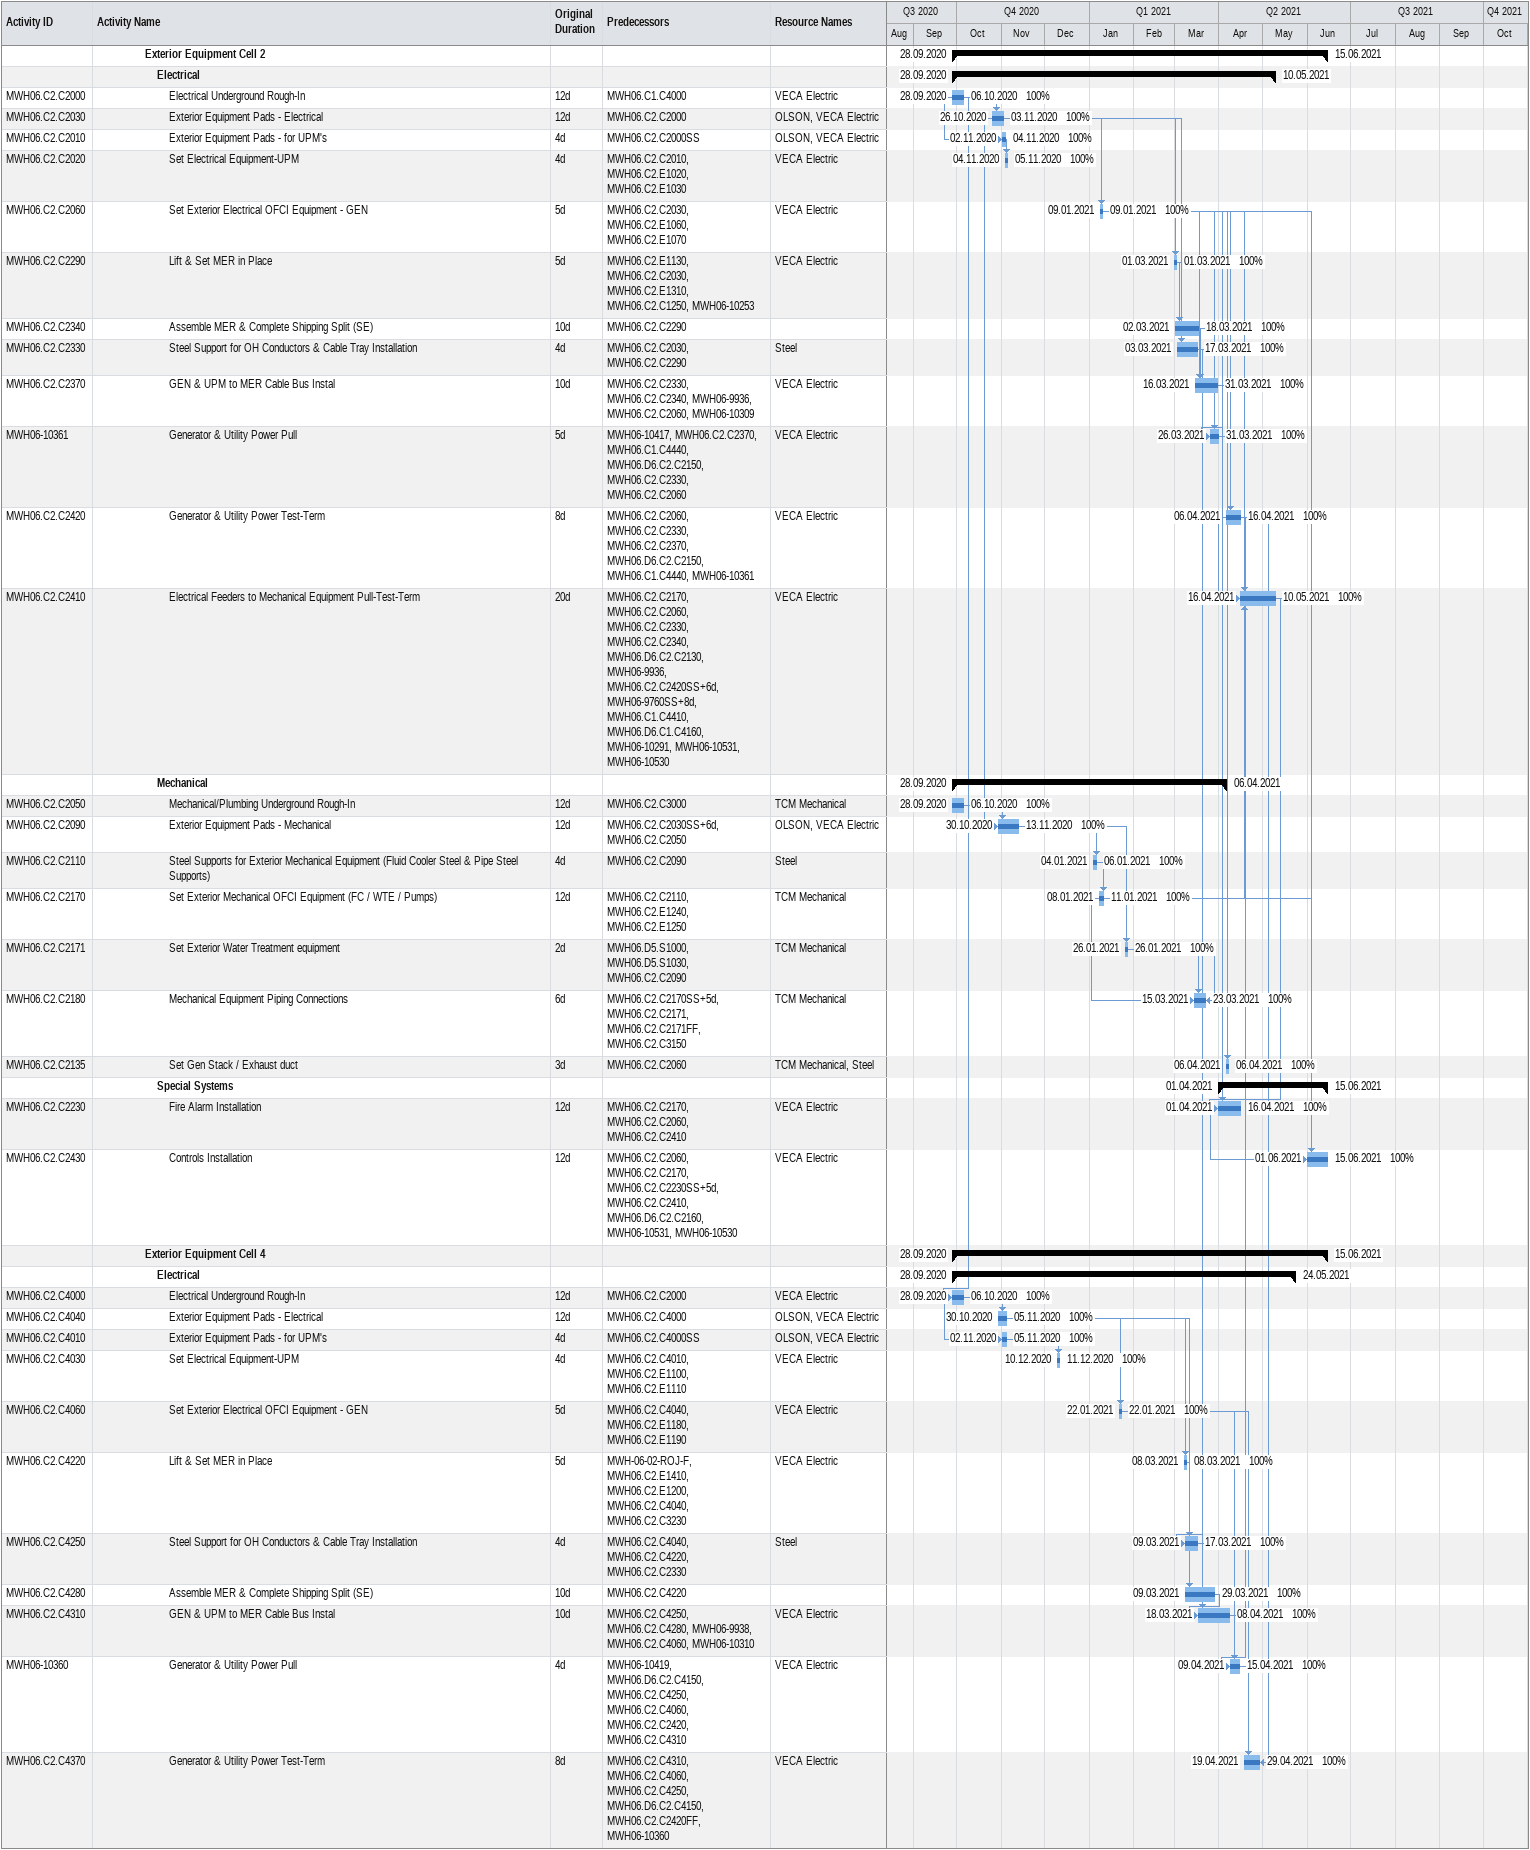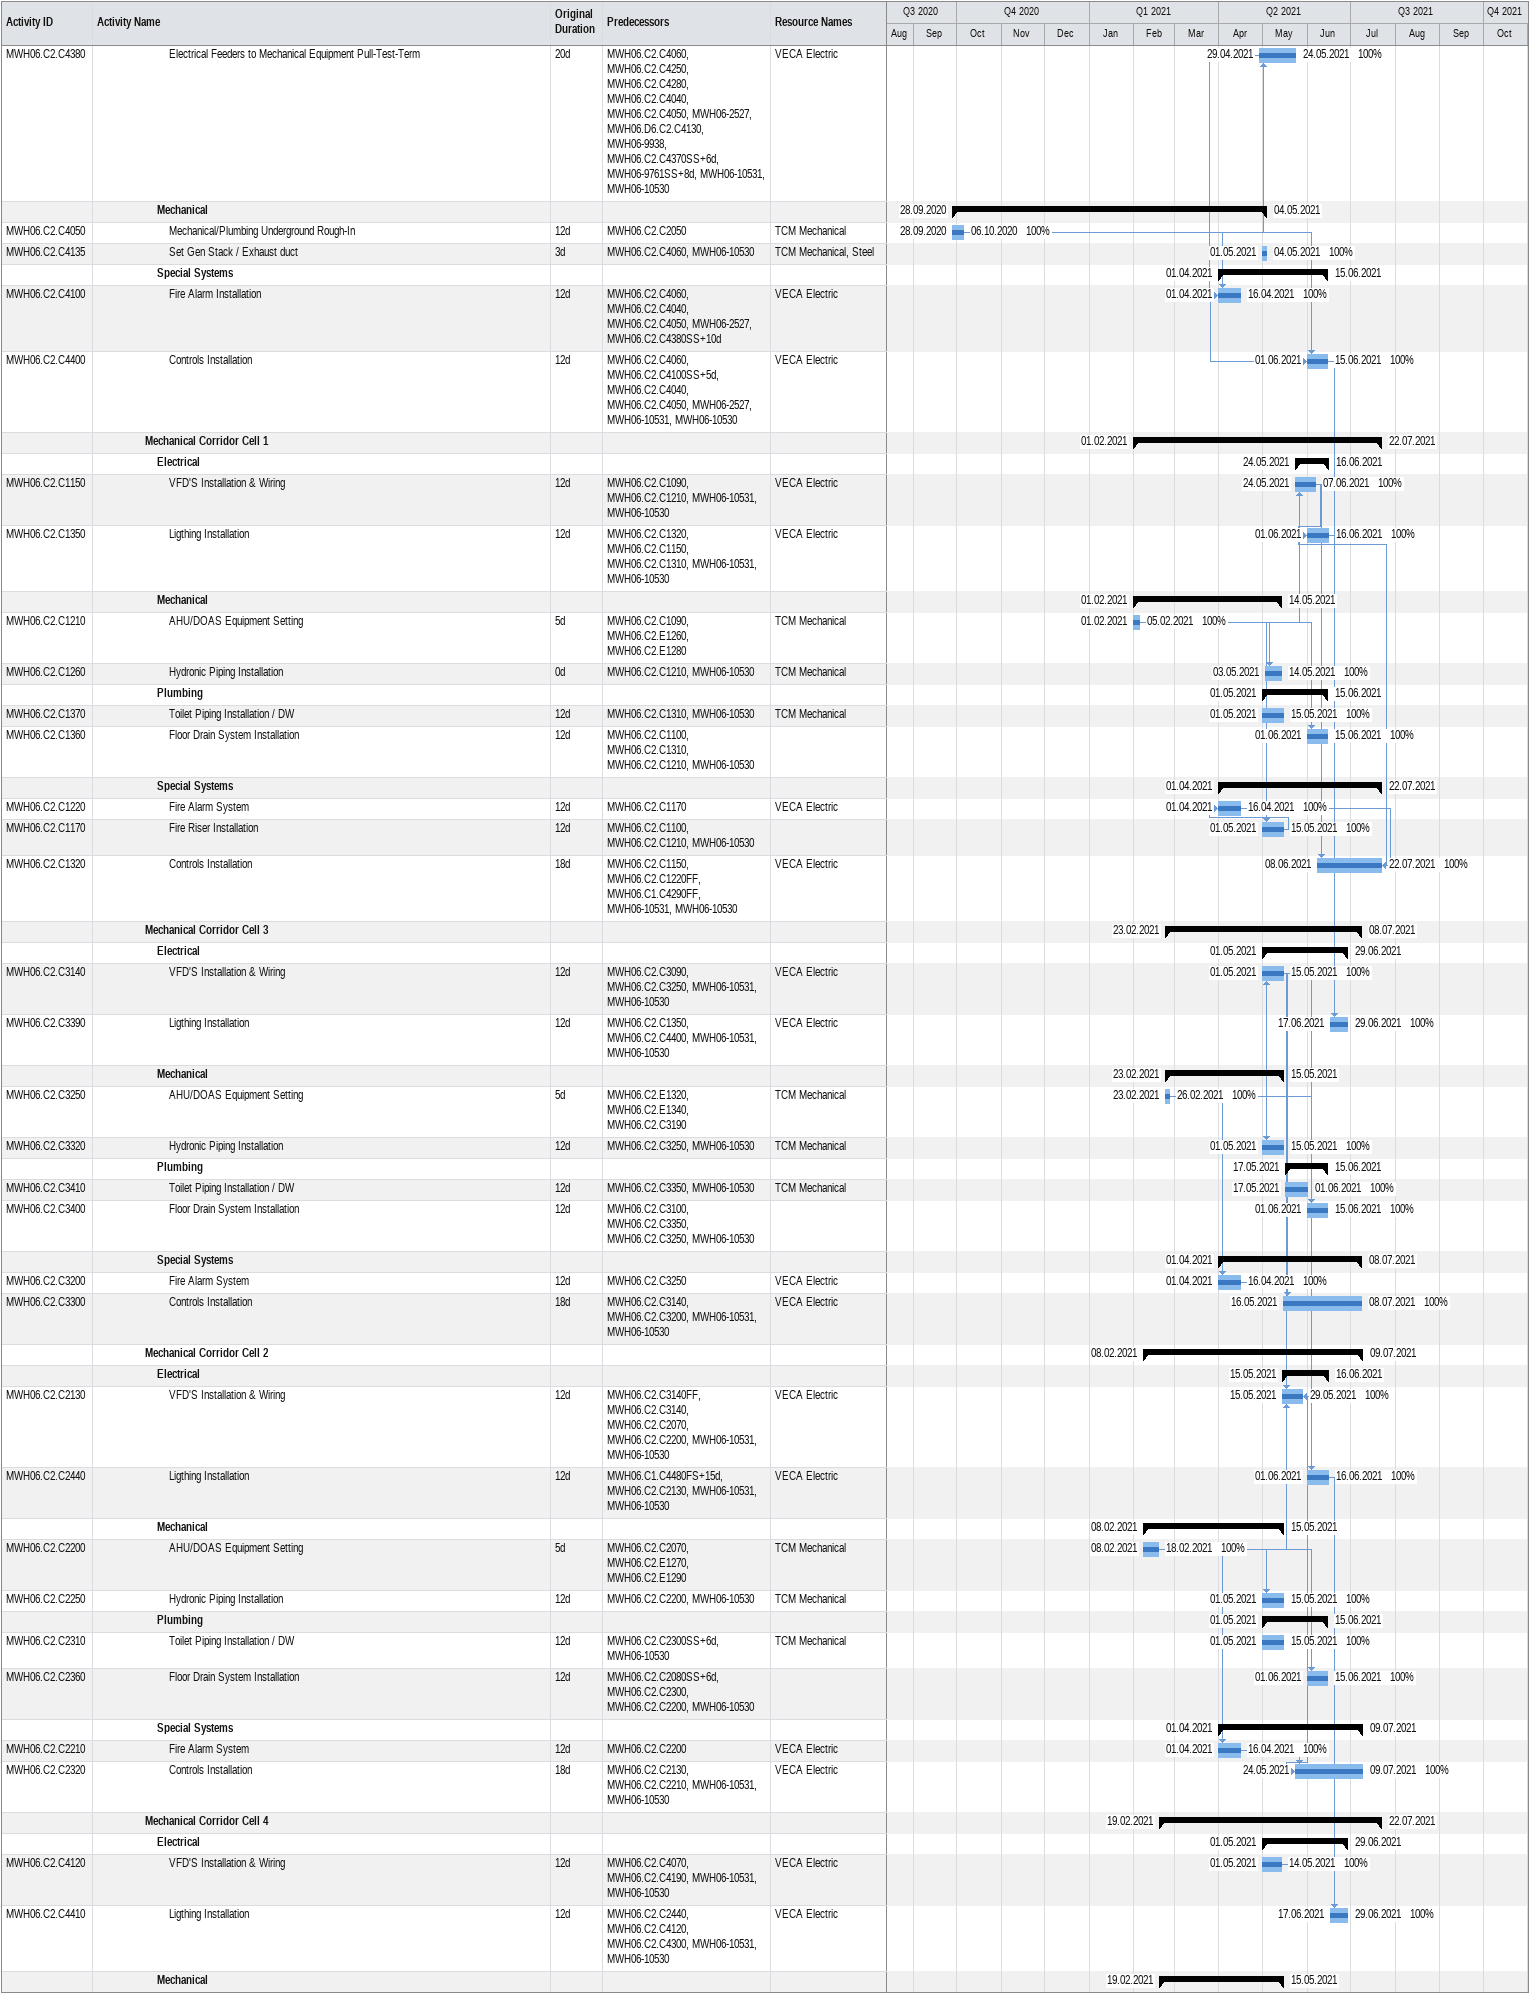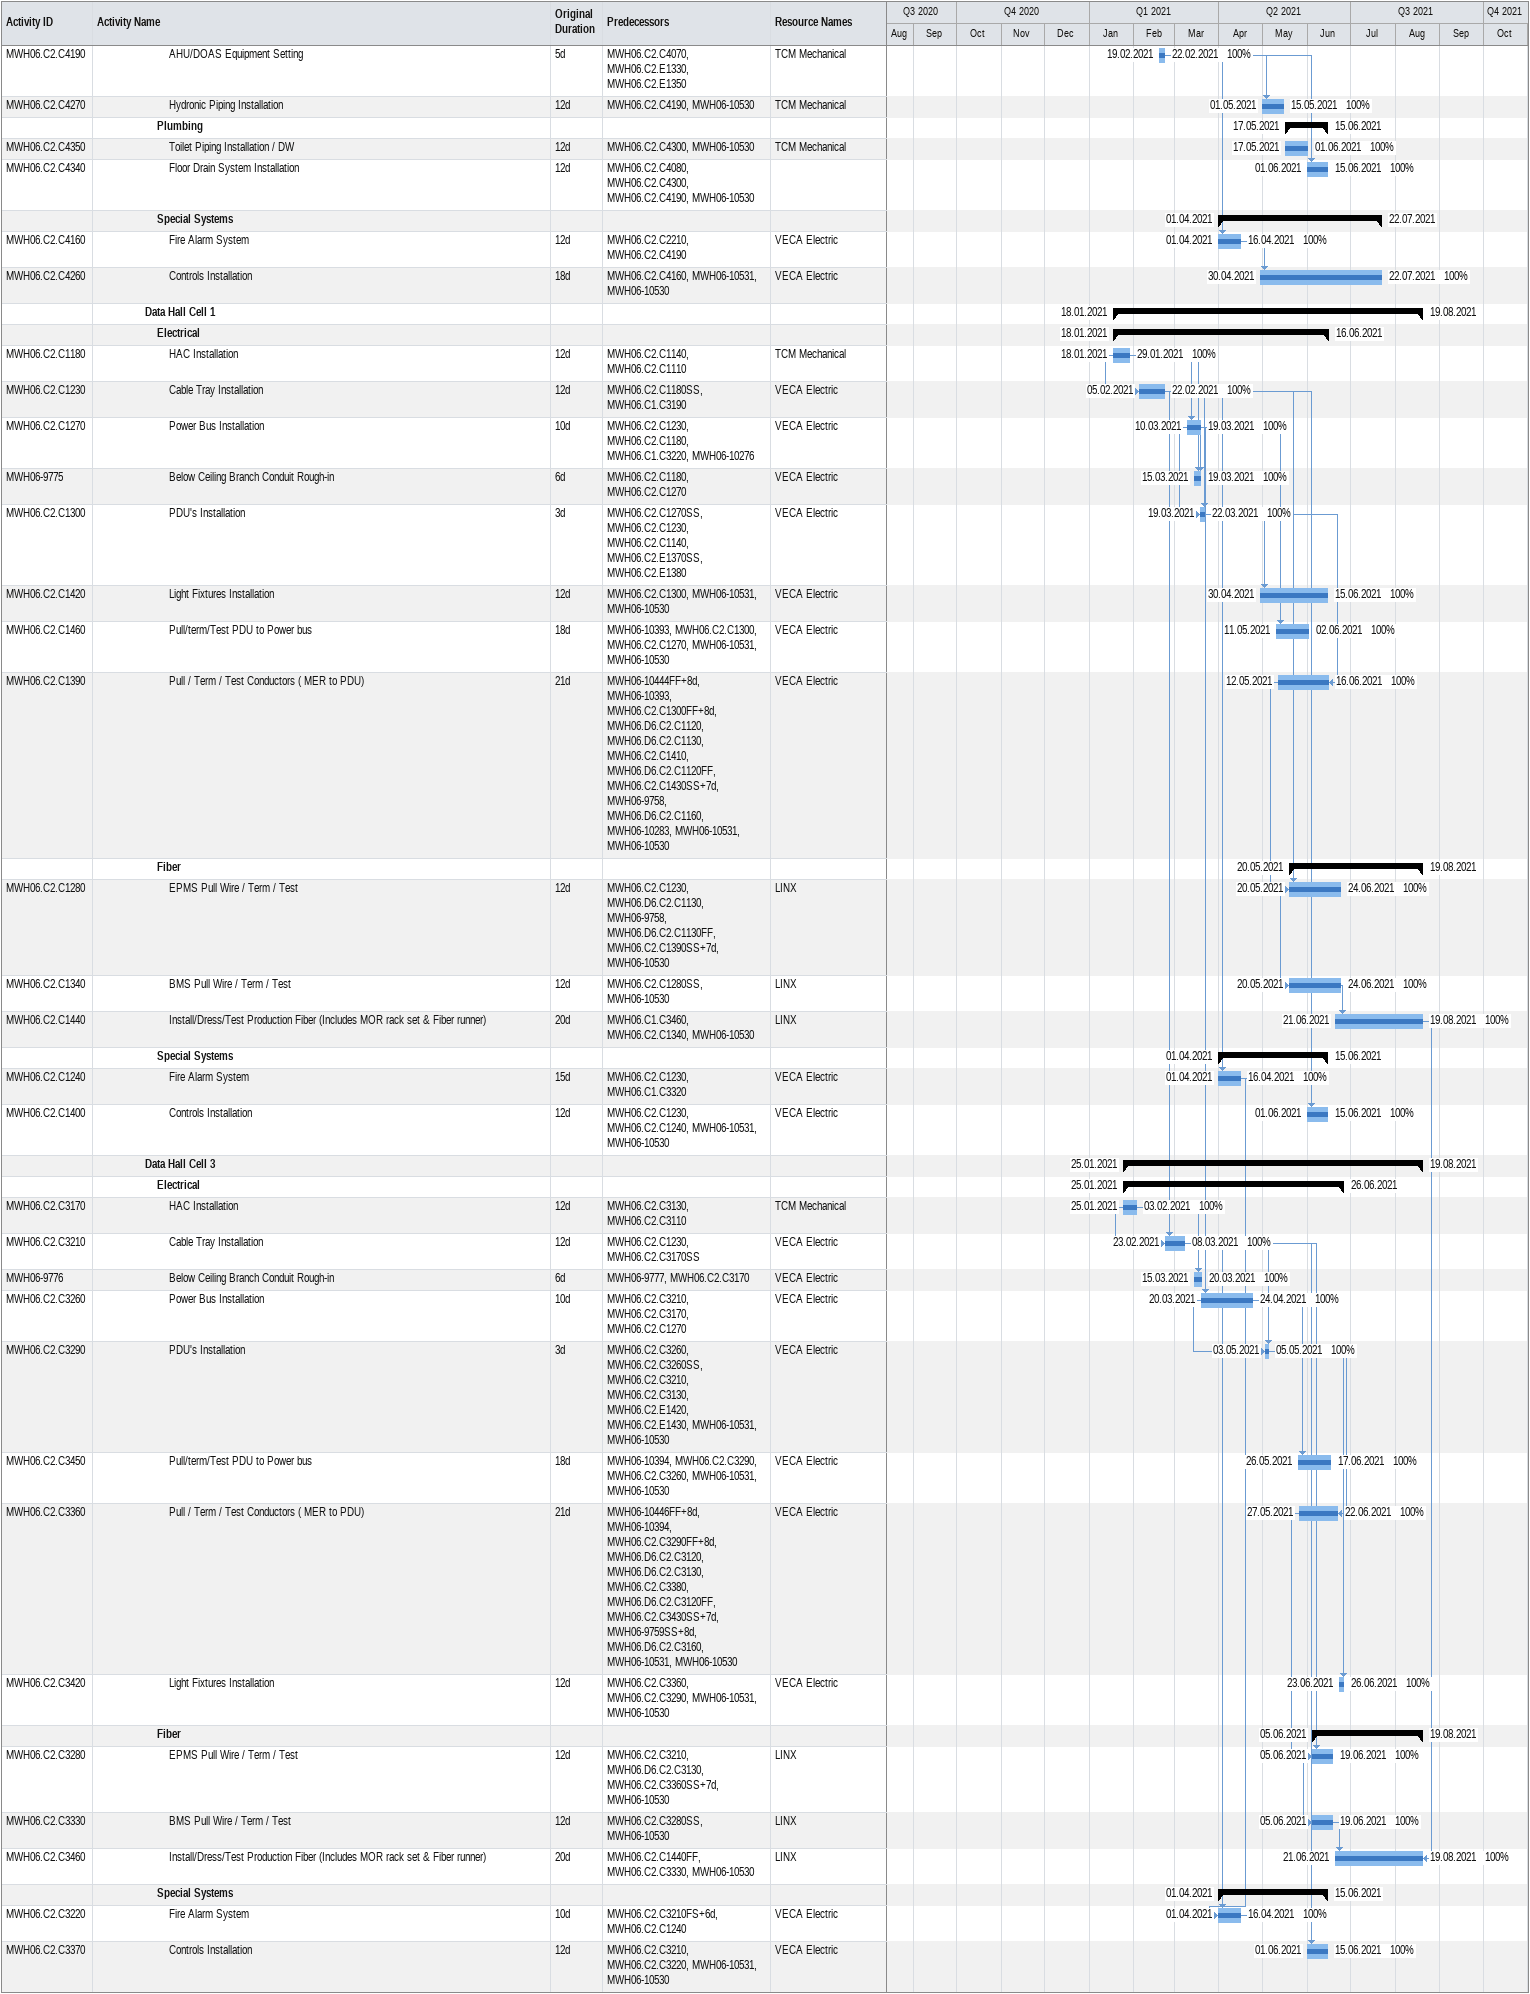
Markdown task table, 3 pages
| ID | Level | Task | Original duration | Start | Finish | Predecessors | Resources | % complete |
|---|---|---|---|---|---|---|---|---|
|  | 5 | **Exterior Equipment Cell 2** |  | 2020-09-28 | 2021-06-15 |  |  |  |
|  | 6 | **Electrical** |  | 2020-09-28 | 2021-05-10 |  |  |  |
| MWH06.C2.C2000 | 7 | Electrical Underground Rough-In | 12d | 2020-09-28 | 2020-10-06 | MWH06.C1.C4000 | VECA Electric | 100 |
| MWH06.C2.C2030 | 7 | Exterior Equipment Pads - Electrical | 12d | 2020-10-26 | 2020-11-03 | MWH06.C2.C2000 | OLSON, VECA Electric | 100 |
| MWH06.C2.C2010 | 7 | Exterior Equipment Pads - for UPM's | 4d | 2020-11-02 | 2020-11-04 | MWH06.C2.C2000SS | OLSON, VECA Electric | 100 |
| MWH06.C2.C2020 | 7 | Set Electrical Equipment-UPM | 4d | 2020-11-04 | 2020-11-05 | MWH06.C2.C2010, MWH06.C2.E1020, MWH06.C2.E1030 | VECA Electric | 100 |
| MWH06.C2.C2060 | 7 | Set Exterior Electrical OFCI Equipment - GEN | 5d | 2021-01-09 | 2021-01-09 | MWH06.C2.C2030, MWH06.C2.E1060, MWH06.C2.E1070 | VECA Electric | 100 |
| MWH06.C2.C2290 | 7 | Lift & Set MER in Place | 5d | 2021-03-01 | 2021-03-01 | MWH06.C2.E1130, MWH06.C2.C2030, MWH06.C2.E1310, MWH06.C2.C1250, MWH06-10253 | VECA Electric | 100 |
| MWH06.C2.C2340 | 7 | Assemble MER & Complete Shipping Split (SE) | 10d | 2021-03-02 | 2021-03-18 | MWH06.C2.C2290 |  | 100 |
| MWH06.C2.C2330 | 7 | Steel Support for OH Conductors & Cable Tray Installation | 4d | 2021-03-03 | 2021-03-17 | MWH06.C2.C2030, MWH06.C2.C2290 | Steel | 100 |
| MWH06.C2.C2370 | 7 | GEN & UPM to MER Cable Bus Instal | 10d | 2021-03-16 | 2021-03-31 | MWH06.C2.C2330, MWH06.C2.C2340, MWH06-9936, MWH06.C2.C2060, MWH06-10309 | VECA Electric | 100 |
| MWH06-10361 | 7 | Generator & Utility Power Pull | 5d | 2021-03-26 | 2021-03-31 | MWH06-10417, MWH06.C2.C2370, MWH06.C1.C4440, MWH06.D6.C2.C2150, MWH06.C2.C2330, MWH06.C2.C2060 | VECA Electric | 100 |
| MWH06.C2.C2420 | 7 | Generator & Utility Power Test-Term | 8d | 2021-04-06 | 2021-04-16 | MWH06.C2.C2060, MWH06.C2.C2330, MWH06.C2.C2370, MWH06.D6.C2.C2150, MWH06.C1.C4440, MWH06-10361 | VECA Electric | 100 |
| MWH06.C2.C2410 | 7 | Electrical Feeders to Mechanical Equipment Pull-Test-Term | 20d | 2021-04-16 | 2021-05-10 | MWH06.C2.C2170, MWH06.C2.C2060, MWH06.C2.C2330, MWH06.C2.C2340, MWH06.D6.C2.C2130, MWH06-9936, MWH06.C2.C2420SS+6d, MWH06-9760SS+8d, MWH06.C1.C4410, MWH06.D6.C1.C4160, MWH06-10291, MWH06-10531, MWH06-10530 | VECA Electric | 100 |
|  | 6 | **Mechanical** |  | 2020-09-28 | 2021-04-06 |  |  |  |
| MWH06.C2.C2050 | 7 | Mechanical/Plumbing Underground Rough-In | 12d | 2020-09-28 | 2020-10-06 | MWH06.C2.C3000 | TCM Mechanical | 100 |
| MWH06.C2.C2090 | 7 | Exterior Equipment Pads - Mechanical | 12d | 2020-10-30 | 2020-11-13 | MWH06.C2.C2030SS+6d, MWH06.C2.C2050 | OLSON, VECA Electric | 100 |
| MWH06.C2.C2110 | 7 | Steel Supports for Exterior Mechanical Equipment (Fluid Cooler Steel & Pipe Steel Supports) | 4d | 2021-01-04 | 2021-01-06 | MWH06.C2.C2090 | Steel | 100 |
| MWH06.C2.C2170 | 7 | Set Exterior Mechanical OFCI Equipment (FC / WTE / Pumps) | 12d | 2021-01-08 | 2021-01-11 | MWH06.C2.C2110, MWH06.C2.E1240, MWH06.C2.E1250 | TCM Mechanical | 100 |
| MWH06.C2.C2171 | 7 | Set Exterior Water Treatment equipment | 2d | 2021-01-26 | 2021-01-26 | MWH06.D5.S1000, MWH06.D5.S1030, MWH06.C2.C2090 | TCM Mechanical | 100 |
| MWH06.C2.C2180 | 7 | Mechanical Equipment Piping Connections | 6d | 2021-03-15 | 2021-03-23 | MWH06.C2.C2170SS+5d, MWH06.C2.C2171, MWH06.C2.C2171FF, MWH06.C2.C3150 | TCM Mechanical | 100 |
| MWH06.C2.C2135 | 7 | Set Gen Stack / Exhaust duct | 3d | 2021-04-06 | 2021-04-06 | MWH06.C2.C2060 | TCM Mechanical, Steel | 100 |
|  | 6 | **Special Systems** |  | 2021-04-01 | 2021-06-15 |  |  |  |
| MWH06.C2.C2230 | 7 | Fire Alarm Installation | 12d | 2021-04-01 | 2021-04-16 | MWH06.C2.C2170, MWH06.C2.C2060, MWH06.C2.C2410 | VECA Electric | 100 |
| MWH06.C2.C2430 | 7 | Controls Installation | 12d | 2021-06-01 | 2021-06-15 | MWH06.C2.C2060, MWH06.C2.C2170, MWH06.C2.C2230SS+5d, MWH06.C2.C2410, MWH06.D6.C2.C2160, MWH06-10531, MWH06-10530 | VECA Electric | 100 |
|  | 5 | **Exterior Equipment Cell 4** |  | 2020-09-28 | 2021-06-15 |  |  |  |
|  | 6 | **Electrical** |  | 2020-09-28 | 2021-05-24 |  |  |  |
| MWH06.C2.C4000 | 7 | Electrical Underground Rough-In | 12d | 2020-09-28 | 2020-10-06 | MWH06.C2.C2000 | VECA Electric | 100 |
| MWH06.C2.C4040 | 7 | Exterior Equipment Pads - Electrical | 12d | 2020-10-30 | 2020-11-05 | MWH06.C2.C4000 | OLSON, VECA Electric | 100 |
| MWH06.C2.C4010 | 7 | Exterior Equipment Pads - for UPM's | 4d | 2020-11-02 | 2020-11-05 | MWH06.C2.C4000SS | OLSON, VECA Electric | 100 |
| MWH06.C2.C4030 | 7 | Set Electrical Equipment-UPM | 4d | 2020-12-10 | 2020-12-11 | MWH06.C2.C4010, MWH06.C2.E1100, MWH06.C2.E1110 | VECA Electric | 100 |
| MWH06.C2.C4060 | 7 | Set Exterior Electrical OFCI Equipment - GEN | 5d | 2021-01-22 | 2021-01-22 | MWH06.C2.C4040, MWH06.C2.E1180, MWH06.C2.E1190 | VECA Electric | 100 |
| MWH06.C2.C4220 | 7 | Lift & Set MER in Place | 5d | 2021-03-08 | 2021-03-08 | MWH-06-02-ROJ-F, MWH06.C2.E1410, MWH06.C2.E1200, MWH06.C2.C4040, MWH06.C2.C3230 | VECA Electric | 100 |
| MWH06.C2.C4250 | 7 | Steel Support for OH Conductors & Cable Tray Installation | 4d | 2021-03-09 | 2021-03-17 | MWH06.C2.C4040, MWH06.C2.C4220, MWH06.C2.C2330 | Steel | 100 |
| MWH06.C2.C4280 | 7 | Assemble MER & Complete Shipping Split (SE) | 10d | 2021-03-09 | 2021-03-29 | MWH06.C2.C4220 |  | 100 |
| MWH06.C2.C4310 | 7 | GEN & UPM to MER Cable Bus Instal | 10d | 2021-03-18 | 2021-04-08 | MWH06.C2.C4250, MWH06.C2.C4280, MWH06-9938, MWH06.C2.C4060, MWH06-10310 | VECA Electric | 100 |
| MWH06-10360 | 7 | Generator & Utility Power Pull | 4d | 2021-04-09 | 2021-04-15 | MWH06-10419, MWH06.D6.C2.C4150, MWH06.C2.C4250, MWH06.C2.C4060, MWH06.C2.C2420, MWH06.C2.C4310 | VECA Electric | 100 |
| MWH06.C2.C4370 | 7 | Generator & Utility Power Test-Term | 8d | 2021-04-19 | 2021-04-29 | MWH06.C2.C4310, MWH06.C2.C4060, MWH06.C2.C4250, MWH06.D6.C2.C4150, MWH06.C2.C2420FF, MWH06-10360 | VECA Electric | 100 |
| MWH06.C2.C4380 | 7 | Electrical Feeders to Mechanical Equipment Pull-Test-Term | 20d | 2021-04-29 | 2021-05-24 | MWH06.C2.C4060, MWH06.C2.C4250, MWH06.C2.C4280, MWH06.C2.C4040, MWH06.C2.C4050, MWH06-2527, MWH06.D6.C2.C4130, MWH06-9938, MWH06.C2.C4370SS+6d, MWH06-9761SS+8d, MWH06-10531, MWH06-10530 | VECA Electric | 100 |
|  | 6 | **Mechanical** |  | 2020-09-28 | 2021-05-04 |  |  |  |
| MWH06.C2.C4050 | 7 | Mechanical/Plumbing Underground Rough-In | 12d | 2020-09-28 | 2020-10-06 | MWH06.C2.C2050 | TCM Mechanical | 100 |
| MWH06.C2.C4135 | 7 | Set Gen Stack / Exhaust duct | 3d | 2021-05-01 | 2021-05-04 | MWH06.C2.C4060, MWH06-10530 | TCM Mechanical, Steel | 100 |
|  | 6 | **Special Systems** |  | 2021-04-01 | 2021-06-15 |  |  |  |
| MWH06.C2.C4100 | 7 | Fire Alarm Installation | 12d | 2021-04-01 | 2021-04-16 | MWH06.C2.C4060, MWH06.C2.C4040, MWH06.C2.C4050, MWH06-2527, MWH06.C2.C4380SS+10d | VECA Electric | 100 |
| MWH06.C2.C4400 | 7 | Controls Installation | 12d | 2021-06-01 | 2021-06-15 | MWH06.C2.C4060, MWH06.C2.C4100SS+5d, MWH06.C2.C4040, MWH06.C2.C4050, MWH06-2527, MWH06-10531, MWH06-10530 | VECA Electric | 100 |
|  | 5 | **Mechanical Corridor Cell 1** |  | 2021-02-01 | 2021-07-22 |  |  |  |
|  | 6 | **Electrical** |  | 2021-05-24 | 2021-06-16 |  |  |  |
| MWH06.C2.C1150 | 7 | VFD'S Installation & Wiring | 12d | 2021-05-24 | 2021-06-07 | MWH06.C2.C1090, MWH06.C2.C1210, MWH06-10531, MWH06-10530 | VECA Electric | 100 |
| MWH06.C2.C1350 | 7 | Ligthing Installation | 12d | 2021-06-01 | 2021-06-16 | MWH06.C2.C1320, MWH06.C2.C1150, MWH06.C2.C1310, MWH06-10531, MWH06-10530 | VECA Electric | 100 |
|  | 6 | **Mechanical** |  | 2021-02-01 | 2021-05-14 |  |  |  |
| MWH06.C2.C1210 | 7 | AHU/DOAS Equipment Setting | 5d | 2021-02-01 | 2021-02-05 | MWH06.C2.C1090, MWH06.C2.E1260, MWH06.C2.E1280 | TCM Mechanical | 100 |
| MWH06.C2.C1260 | 7 | Hydronic Piping Installation | 0d | 2021-05-03 | 2021-05-14 | MWH06.C2.C1210, MWH06-10530 | TCM Mechanical | 100 |
|  | 6 | **Plumbing** |  | 2021-05-01 | 2021-06-15 |  |  |  |
| MWH06.C2.C1370 | 7 | Toilet Piping Installation / DW | 12d | 2021-05-01 | 2021-05-15 | MWH06.C2.C1310, MWH06-10530 | TCM Mechanical | 100 |
| MWH06.C2.C1360 | 7 | Floor Drain System Installation | 12d | 2021-06-01 | 2021-06-15 | MWH06.C2.C1100, MWH06.C2.C1310, MWH06.C2.C1210, MWH06-10530 |  | 100 |
|  | 6 | **Special Systems** |  | 2021-04-01 | 2021-07-22 |  |  |  |
| MWH06.C2.C1220 | 7 | Fire Alarm System | 12d | 2021-04-01 | 2021-04-16 | MWH06.C2.C1170 | VECA Electric | 100 |
| MWH06.C2.C1170 | 7 | Fire Riser Installation | 12d | 2021-05-01 | 2021-05-15 | MWH06.C2.C1100, MWH06.C2.C1210, MWH06-10530 |  | 100 |
| MWH06.C2.C1320 | 7 | Controls Installation | 18d | 2021-06-08 | 2021-07-22 | MWH06.C2.C1150, MWH06.C2.C1220FF, MWH06.C1.C4290FF, MWH06-10531, MWH06-10530 | VECA Electric | 100 |
|  | 5 | **Mechanical Corridor Cell 3** |  | 2021-02-23 | 2021-07-08 |  |  |  |
|  | 6 | **Electrical** |  | 2021-05-01 | 2021-06-29 |  |  |  |
| MWH06.C2.C3140 | 7 | VFD'S Installation & Wiring | 12d | 2021-05-01 | 2021-05-15 | MWH06.C2.C3090, MWH06.C2.C3250, MWH06-10531, MWH06-10530 | VECA Electric | 100 |
| MWH06.C2.C3390 | 7 | Ligthing Installation | 12d | 2021-06-17 | 2021-06-29 | MWH06.C2.C1350, MWH06.C2.C4400, MWH06-10531, MWH06-10530 | VECA Electric | 100 |
|  | 6 | **Mechanical** |  | 2021-02-23 | 2021-05-15 |  |  |  |
| MWH06.C2.C3250 | 7 | AHU/DOAS Equipment Setting | 5d | 2021-02-23 | 2021-02-26 | MWH06.C2.E1320, MWH06.C2.E1340, MWH06.C2.C3190 | TCM Mechanical | 100 |
| MWH06.C2.C3320 | 7 | Hydronic Piping Installation | 12d | 2021-05-01 | 2021-05-15 | MWH06.C2.C3250, MWH06-10530 | TCM Mechanical | 100 |
|  | 6 | **Plumbing** |  | 2021-05-17 | 2021-06-15 |  |  |  |
| MWH06.C2.C3410 | 7 | Toilet Piping Installation / DW | 12d | 2021-05-17 | 2021-06-01 | MWH06.C2.C3350, MWH06-10530 | TCM Mechanical | 100 |
| MWH06.C2.C3400 | 7 | Floor Drain System Installation | 12d | 2021-06-01 | 2021-06-15 | MWH06.C2.C3100, MWH06.C2.C3350, MWH06.C2.C3250, MWH06-10530 |  | 100 |
|  | 6 | **Special Systems** |  | 2021-04-01 | 2021-07-08 |  |  |  |
| MWH06.C2.C3200 | 7 | Fire Alarm System | 12d | 2021-04-01 | 2021-04-16 | MWH06.C2.C3250 | VECA Electric | 100 |
| MWH06.C2.C3300 | 7 | Controls Installation | 18d | 2021-05-16 | 2021-07-08 | MWH06.C2.C3140, MWH06.C2.C3200, MWH06-10531, MWH06-10530 | VECA Electric | 100 |
|  | 5 | **Mechanical Corridor Cell 2** |  | 2021-02-08 | 2021-07-09 |  |  |  |
|  | 6 | **Electrical** |  | 2021-05-15 | 2021-06-16 |  |  |  |
| MWH06.C2.C2130 | 7 | VFD'S Installation & Wiring | 12d | 2021-05-15 | 2021-05-29 | MWH06.C2.C3140FF, MWH06.C2.C3140, MWH06.C2.C2070, MWH06.C2.C2200, MWH06-10531, MWH06-10530 | VECA Electric | 100 |
| MWH06.C2.C2440 | 7 | Ligthing Installation | 12d | 2021-06-01 | 2021-06-16 | MWH06.C1.C4480FS+15d, MWH06.C2.C2130, MWH06-10531, MWH06-10530 | VECA Electric | 100 |
|  | 6 | **Mechanical** |  | 2021-02-08 | 2021-05-15 |  |  |  |
| MWH06.C2.C2200 | 7 | AHU/DOAS Equipment Setting | 5d | 2021-02-08 | 2021-02-18 | MWH06.C2.C2070, MWH06.C2.E1270, MWH06.C2.E1290 | TCM Mechanical | 100 |
| MWH06.C2.C2250 | 7 | Hydronic Piping Installation | 12d | 2021-05-01 | 2021-05-15 | MWH06.C2.C2200, MWH06-10530 | TCM Mechanical | 100 |
|  | 6 | **Plumbing** |  | 2021-05-01 | 2021-06-15 |  |  |  |
| MWH06.C2.C2310 | 7 | Toilet Piping Installation / DW | 12d | 2021-05-01 | 2021-05-15 | MWH06.C2.C2300SS+6d, MWH06-10530 | TCM Mechanical | 100 |
| MWH06.C2.C2360 | 7 | Floor Drain System Installation | 12d | 2021-06-01 | 2021-06-15 | MWH06.C2.C2080SS+6d, MWH06.C2.C2300, MWH06.C2.C2200, MWH06-10530 |  | 100 |
|  | 6 | **Special Systems** |  | 2021-04-01 | 2021-07-09 |  |  |  |
| MWH06.C2.C2210 | 7 | Fire Alarm System | 12d | 2021-04-01 | 2021-04-16 | MWH06.C2.C2200 | VECA Electric | 100 |
| MWH06.C2.C2320 | 7 | Controls Installation | 18d | 2021-05-24 | 2021-07-09 | MWH06.C2.C2130, MWH06.C2.C2210, MWH06-10531, MWH06-10530 | VECA Electric | 100 |
|  | 5 | **Mechanical Corridor Cell 4** |  | 2021-02-19 | 2021-07-22 |  |  |  |
|  | 6 | **Electrical** |  | 2021-05-01 | 2021-06-29 |  |  |  |
| MWH06.C2.C4120 | 7 | VFD'S Installation & Wiring | 12d | 2021-05-01 | 2021-05-14 | MWH06.C2.C4070, MWH06.C2.C4190, MWH06-10531, MWH06-10530 | VECA Electric | 100 |
| MWH06.C2.C4410 | 7 | Ligthing Installation | 12d | 2021-06-17 | 2021-06-29 | MWH06.C2.C2440, MWH06.C2.C4120, MWH06.C2.C4300, MWH06-10531, MWH06-10530 | VECA Electric | 100 |
|  | 6 | **Mechanical** |  | 2021-02-19 | 2021-05-15 |  |  |  |
| MWH06.C2.C4190 | 7 | AHU/DOAS Equipment Setting | 5d | 2021-02-19 | 2021-02-22 | MWH06.C2.C4070, MWH06.C2.E1330, MWH06.C2.E1350 | TCM Mechanical | 100 |
| MWH06.C2.C4270 | 7 | Hydronic Piping Installation | 12d | 2021-05-01 | 2021-05-15 | MWH06.C2.C4190, MWH06-10530 | TCM Mechanical | 100 |
|  | 6 | **Plumbing** |  | 2021-05-17 | 2021-06-15 |  |  |  |
| MWH06.C2.C4350 | 7 | Toilet Piping Installation / DW | 12d | 2021-05-17 | 2021-06-01 | MWH06.C2.C4300, MWH06-10530 | TCM Mechanical | 100 |
| MWH06.C2.C4340 | 7 | Floor Drain System Installation | 12d | 2021-06-01 | 2021-06-15 | MWH06.C2.C4080, MWH06.C2.C4300, MWH06.C2.C4190, MWH06-10530 |  | 100 |
|  | 6 | **Special Systems** |  | 2021-04-01 | 2021-07-22 |  |  |  |
| MWH06.C2.C4160 | 7 | Fire Alarm System | 12d | 2021-04-01 | 2021-04-16 | MWH06.C2.C2210, MWH06.C2.C4190 | VECA Electric | 100 |
| MWH06.C2.C4260 | 7 | Controls Installation | 18d | 2021-04-30 | 2021-07-22 | MWH06.C2.C4160, MWH06-10531, MWH06-10530 | VECA Electric | 100 |
|  | 5 | **Data Hall Cell 1** |  | 2021-01-18 | 2021-08-19 |  |  |  |
|  | 6 | **Electrical** |  | 2021-01-18 | 2021-06-16 |  |  |  |
| MWH06.C2.C1180 | 7 | HAC Installation | 12d | 2021-01-18 | 2021-01-29 | MWH06.C2.C1140, MWH06.C2.C1110 | TCM Mechanical | 100 |
| MWH06.C2.C1230 | 7 | Cable Tray Installation | 12d | 2021-02-05 | 2021-02-22 | MWH06.C2.C1180SS, MWH06.C1.C3190 | VECA Electric | 100 |
| MWH06.C2.C1270 | 7 | Power Bus Installation | 10d | 2021-03-10 | 2021-03-19 | MWH06.C2.C1230, MWH06.C2.C1180, MWH06.C1.C3220, MWH06-10276 | VECA Electric | 100 |
| MWH06-9775 | 7 | Below Ceiling Branch Conduit Rough-in | 6d | 2021-03-15 | 2021-03-19 | MWH06.C2.C1180, MWH06.C2.C1270 | VECA Electric | 100 |
| MWH06.C2.C1300 | 7 | PDU's Installation | 3d | 2021-03-19 | 2021-03-22 | MWH06.C2.C1270SS, MWH06.C2.C1230, MWH06.C2.C1140, MWH06.C2.E1370SS, MWH06.C2.E1380 | VECA Electric | 100 |
| MWH06.C2.C1420 | 7 | Light Fixtures Installation | 12d | 2021-04-30 | 2021-06-15 | MWH06.C2.C1300, MWH06-10531, MWH06-10530 | VECA Electric | 100 |
| MWH06.C2.C1460 | 7 | Pull/term/Test PDU to Power bus | 18d | 2021-05-11 | 2021-06-02 | MWH06-10393, MWH06.C2.C1300, MWH06.C2.C1270, MWH06-10531, MWH06-10530 | VECA Electric | 100 |
| MWH06.C2.C1390 | 7 | Pull / Term / Test Conductors ( MER to PDU) | 21d | 2021-05-12 | 2021-06-16 | MWH06-10444FF+8d, MWH06-10393, MWH06.C2.C1300FF+8d, MWH06.D6.C2.C1120, MWH06.D6.C2.C1130, MWH06.C2.C1410, MWH06.D6.C2.C1120FF, MWH06.C2.C1430SS+7d, MWH06-9758, MWH06.D6.C2.C1160, MWH06-10283, MWH06-10531, MWH06-10530 | VECA Electric | 100 |
|  | 6 | **Fiber** |  | 2021-05-20 | 2021-08-19 |  |  |  |
| MWH06.C2.C1280 | 7 | EPMS Pull Wire / Term / Test | 12d | 2021-05-20 | 2021-06-24 | MWH06.C2.C1230, MWH06.D6.C2.C1130, MWH06-9758, MWH06.D6.C2.C1130FF, MWH06.C2.C1390SS+7d, MWH06-10530 | LINX | 100 |
| MWH06.C2.C1340 | 7 | BMS Pull Wire / Term / Test | 12d | 2021-05-20 | 2021-06-24 | MWH06.C2.C1280SS, MWH06-10530 | LINX | 100 |
| MWH06.C2.C1440 | 7 | Install/Dress/Test Production Fiber (Includes MOR rack set & Fiber runner) | 20d | 2021-06-21 | 2021-08-19 | MWH06.C1.C3460, MWH06.C2.C1340, MWH06-10530 | LINX | 100 |
|  | 6 | **Special Systems** |  | 2021-04-01 | 2021-06-15 |  |  |  |
| MWH06.C2.C1240 | 7 | Fire Alarm System | 15d | 2021-04-01 | 2021-04-16 | MWH06.C2.C1230, MWH06.C1.C3320 | VECA Electric | 100 |
| MWH06.C2.C1400 | 7 | Controls Installation | 12d | 2021-06-01 | 2021-06-15 | MWH06.C2.C1230, MWH06.C2.C1240, MWH06-10531, MWH06-10530 | VECA Electric | 100 |
|  | 5 | **Data Hall Cell 3** |  | 2021-01-25 | 2021-08-19 |  |  |  |
|  | 6 | **Electrical** |  | 2021-01-25 | 2021-06-26 |  |  |  |
| MWH06.C2.C3170 | 7 | HAC Installation | 12d | 2021-01-25 | 2021-02-03 | MWH06.C2.C3130, MWH06.C2.C3110 | TCM Mechanical | 100 |
| MWH06.C2.C3210 | 7 | Cable Tray Installation | 12d | 2021-02-23 | 2021-03-08 | MWH06.C2.C1230, MWH06.C2.C3170SS | VECA Electric | 100 |
| MWH06-9776 | 7 | Below Ceiling Branch Conduit Rough-in | 6d | 2021-03-15 | 2021-03-20 | MWH06-9777, MWH06.C2.C3170 | VECA Electric | 100 |
| MWH06.C2.C3260 | 7 | Power Bus Installation | 10d | 2021-03-20 | 2021-04-24 | MWH06.C2.C3210, MWH06.C2.C3170, MWH06.C2.C1270 | VECA Electric | 100 |
| MWH06.C2.C3290 | 7 | PDU's Installation | 3d | 2021-05-03 | 2021-05-05 | MWH06.C2.C3260, MWH06.C2.C3260SS, MWH06.C2.C3210, MWH06.C2.C3130, MWH06.C2.E1420, MWH06.C2.E1430, MWH06-10531, MWH06-10530 | VECA Electric | 100 |
| MWH06.C2.C3450 | 7 | Pull/term/Test PDU to Power bus | 18d | 2021-05-26 | 2021-06-17 | MWH06-10394, MWH06.C2.C3290, MWH06.C2.C3260, MWH06-10531, MWH06-10530 | VECA Electric | 100 |
| MWH06.C2.C3360 | 7 | Pull / Term / Test Conductors ( MER to PDU) | 21d | 2021-05-27 | 2021-06-22 | MWH06-10446FF+8d, MWH06-10394, MWH06.C2.C3290FF+8d, MWH06.D6.C2.C3120, MWH06.D6.C2.C3130, MWH06.C2.C3380, MWH06.D6.C2.C3120FF, MWH06.C2.C3430SS+7d, MWH06-9759SS+8d, MWH06.D6.C2.C3160, MWH06-10531, MWH06-10530 | VECA Electric | 100 |
| MWH06.C2.C3420 | 7 | Light Fixtures Installation | 12d | 2021-06-23 | 2021-06-26 | MWH06.C2.C3360, MWH06.C2.C3290, MWH06-10531, MWH06-10530 | VECA Electric | 100 |
|  | 6 | **Fiber** |  | 2021-06-05 | 2021-08-19 |  |  |  |
| MWH06.C2.C3280 | 7 | EPMS Pull Wire / Term / Test | 12d | 2021-06-05 | 2021-06-19 | MWH06.C2.C3210, MWH06.D6.C2.C3130, MWH06.C2.C3360SS+7d, MWH06-10530 | LINX | 100 |
| MWH06.C2.C3330 | 7 | BMS Pull Wire / Term / Test | 12d | 2021-06-05 | 2021-06-19 | MWH06.C2.C3280SS, MWH06-10530 | LINX | 100 |
| MWH06.C2.C3460 | 7 | Install/Dress/Test Production Fiber (Includes MOR rack set & Fiber runner) | 20d | 2021-06-21 | 2021-08-19 | MWH06.C2.C1440FF, MWH06.C2.C3330, MWH06-10530 | LINX | 100 |
|  | 6 | **Special Systems** |  | 2021-04-01 | 2021-06-15 |  |  |  |
| MWH06.C2.C3220 | 7 | Fire Alarm System | 10d | 2021-04-01 | 2021-04-16 | MWH06.C2.C3210FS+6d, MWH06.C2.C1240 | VECA Electric | 100 |
| MWH06.C2.C3370 | 7 | Controls Installation | 12d | 2021-06-01 | 2021-06-15 | MWH06.C2.C3210, MWH06.C2.C3220, MWH06-10531, MWH06-10530 | VECA Electric | 100 |
